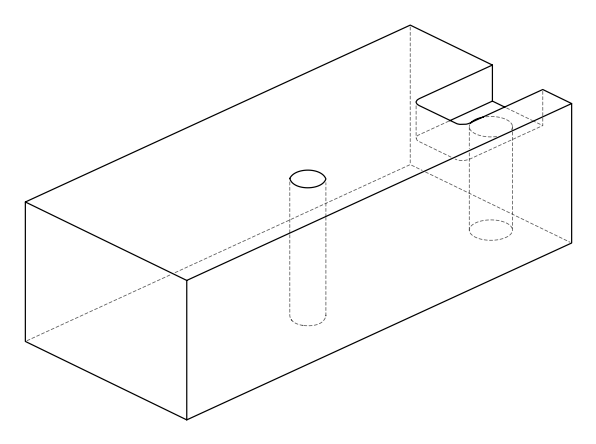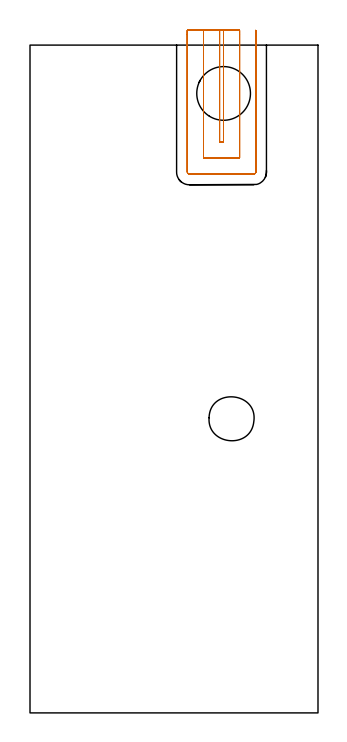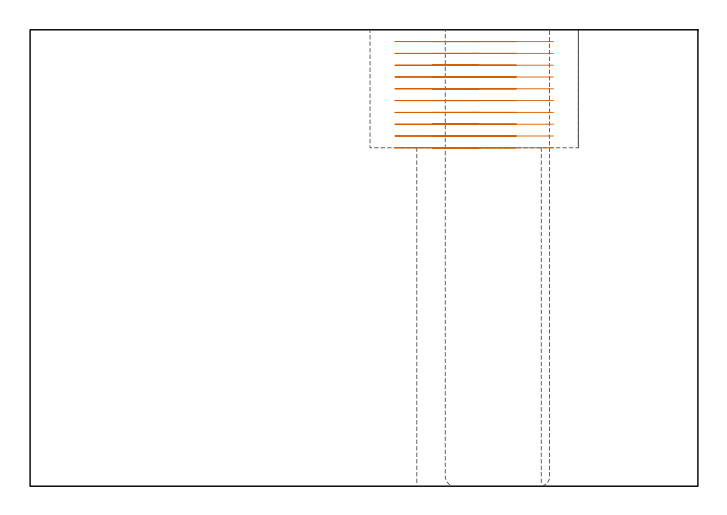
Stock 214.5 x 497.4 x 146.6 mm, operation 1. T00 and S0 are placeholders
(PLAN: 3 operations, 2 tool changes, 25.5 min)
(1 MILL_SLOT | SLOT_PARTIAL_RECTANGULAR | NXT0201_012 | Follow Part, ap 4, ae 75% | 15.53 min | 262323 mm3)
(2 MILL_THROUGH_HOLE_FROM_SOLID_MATERIAL | STEP1HOLE | NXT0201_007 | Circular | 9.51 min | 128691 mm3)
(3 INDEXABLE_INSERT_DRILL_THROUGH_HOLE_FROM_SOLID | STEP1HOLE_1 | NXT0302_035 | 0.46 min | 136505 mm3)
(TOOL NXT0201_012 | ENDMILL 16mm [2P460-1600-NA 1630] | D16 FL38 Z6)
(TOOL NXT0201_007 | ENDMILL 25mm [R216.25-25050GCK54P 1620] | D25 R3 FL54 Z5)
(TOOL NXT0302_035 | Index. Insert Drill 40mm [880-D4000L40-05] | D40 PA176 FL200 Z2)
(OP 1 MILL_SLOT)
G17 G21 G94 G90
T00 M6
G54
G17 G0 G90 X141.2 Y508.4 S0 M3
G43 Z156.6 H1
Z142.81
G94 G1 Y505.4 F250.
Y425.4 F500.
X144.1
Y505.4
Y508.4 F250.
X129.2
Y505.4
Y413.4 F500.
X156.1
Y505.4
Y508.4 F250.
X117.2
Y505.4
Y402.8 F500.
G3 X118.6 Y401.4 R1.4
G1 X166.7
G3 X168.1 Y402.8 R1.4
G1 Y505.4
Y508.4 F250.
G0 X141.2 Z139.02
G1 Y505.4
Y425.4 F500.
X144.1
Y505.4
Y508.4 F250.
X129.2
Y505.4
Y413.4 F500.
X156.1
Y505.4
Y508.4 F250.
X117.2
Y505.4
Y402.8 F500.
G3 X118.6 Y401.4 R1.4
G1 X166.7
G3 X168.1 Y402.8 R1.4
G1 Y505.4
Y508.4 F250.
G0 X141.2 Z135.23
G1 Y505.4
Y425.4 F500.
X144.1
Y505.4
Y508.4 F250.
X129.2
Y505.4
Y413.4 F500.
X156.1
Y505.4
Y508.4 F250.
X117.2
Y505.4
Y402.8 F500.
G3 X118.6 Y401.4 R1.4
G1 X166.7
G3 X168.1 Y402.8 R1.4
G1 Y505.4
Y508.4 F250.
G0 X141.2 Z131.44
G1 Y505.4
Y425.4 F500.
X144.1
Y505.4
Y508.4 F250.
X129.2
Y505.4
Y413.4 F500.
X156.1
Y505.4
Y508.4 F250.
X117.2
Y505.4
Y402.8 F500.
G3 X118.6 Y401.4 R1.4
G1 X166.7
G3 X168.1 Y402.8 R1.4
G1 Y505.4
Y508.4 F250.
G0 X141.2 Z127.65
G1 Y505.4
Y425.4 F500.
X144.1
Y505.4
Y508.4 F250.
X129.2
Y505.4
Y413.4 F500.
X156.1
Y505.4
Y508.4 F250.
X117.2
Y505.4
Y402.8 F500.
G3 X118.6 Y401.4 R1.4
G1 X166.7
G3 X168.1 Y402.8 R1.4
G1 Y505.4
Y508.4 F250.
G0 X141.2 Z123.86
G1 Y505.4
Y425.4 F500.
X144.1
Y505.4
Y508.4 F250.
X129.2
Y505.4
Y413.4 F500.
X156.1
Y505.4
Y508.4 F250.
X117.2
Y505.4
Y402.8 F500.
G3 X118.6 Y401.4 R1.4
G1 X166.7
G3 X168.1 Y402.8 R1.4
G1 Y505.4
Y508.4 F250.
G0 X141.2 Z120.07
G1 Y505.4
Y425.4 F500.
X144.1
Y505.4
Y508.4 F250.
X129.2
Y505.4
Y413.4 F500.
X156.1
Y505.4
Y508.4 F250.
X117.2
Y505.4
Y402.8 F500.
G3 X118.6 Y401.4 R1.4
G1 X166.7
G3 X168.1 Y402.8 R1.4
G1 Y505.4
Y508.4 F250.
G0 X141.2 Z116.28
G1 Y505.4
Y425.4 F500.
X144.1
Y505.4
Y508.4 F250.
X129.2
Y505.4
Y413.4 F500.
X156.1
Y505.4
Y508.4 F250.
X117.2
Y505.4
Y402.8 F500.
G3 X118.6 Y401.4 R1.4
G1 X166.7
G3 X168.1 Y402.8 R1.4
G1 Y505.4
Y508.4 F250.
G0 X141.2 Z112.49
G1 Y505.4
Y425.4 F500.
X144.1
Y505.4
Y508.4 F250.
X129.2
Y505.4
Y413.4 F500.
X156.1
Y505.4
Y508.4 F250.
X117.2
Y505.4
Y402.8 F500.
G3 X118.6 Y401.4 R1.4
G1 X166.7
G3 X168.1 Y402.8 R1.4
G1 Y505.4
Y508.4 F250.
G0 X141.2 Z108.7
G1 Y505.4
Y425.4 F500.
X144.1
Y505.4
Y508.4 F250.
X129.2
Y505.4
Y413.4 F500.
X156.1
Y505.4
Y508.4 F250.
X117.2
Y505.4
Y402.8 F500.
G3 X118.6 Y401.4 R1.4
G1 X166.7
G3 X168.1 Y402.8 R1.4
G1 Y505.4
Y508.4 F250.
G0 Z156.6
M5
M2
